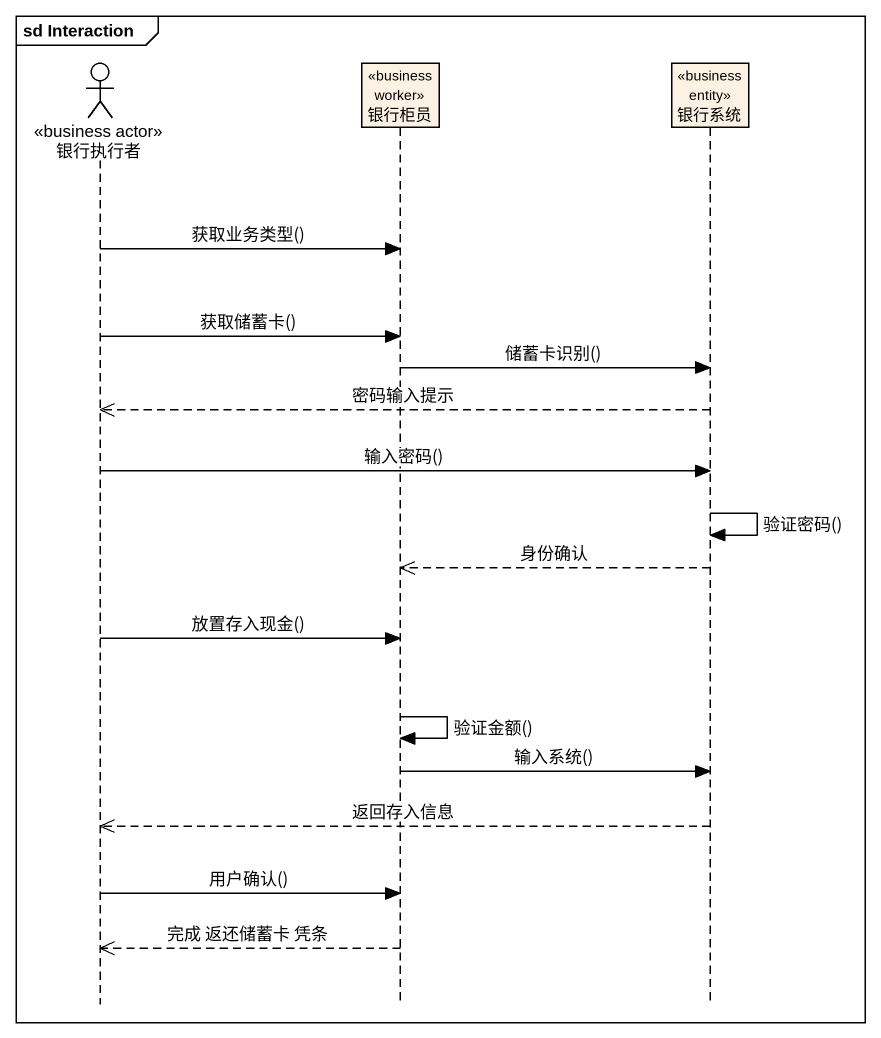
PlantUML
@startuml
mainframe sd Interaction
hide footbox
actor 银行执行者 <<business actor>>
participant 银行柜员 <<business worker>>
participant 银行系统 <<business entity>>

银行执行者 -> 银行柜员 : 获取业务类型()
银行执行者 -> 银行柜员 : 获取储蓄卡()
银行柜员 -> 银行系统 : 储蓄卡识别()
银行系统 -->> 银行执行者 : 密码输入提示
银行执行者 -> 银行系统 : 输入密码()
银行系统 -> 银行系统 : 验证密码()
银行系统 -->> 银行柜员 : 身份确认
银行执行者 -> 银行柜员 : 放置存入现金()
银行柜员 -> 银行柜员 : 验证金额()
银行柜员 -> 银行系统 : 输入系统()
银行系统 -->> 银行执行者 : 返回存入信息
银行执行者 -> 银行柜员 : 用户确认()
银行柜员 -->> 银行执行者 : 完成 返还储蓄卡 凭条
@enduml
